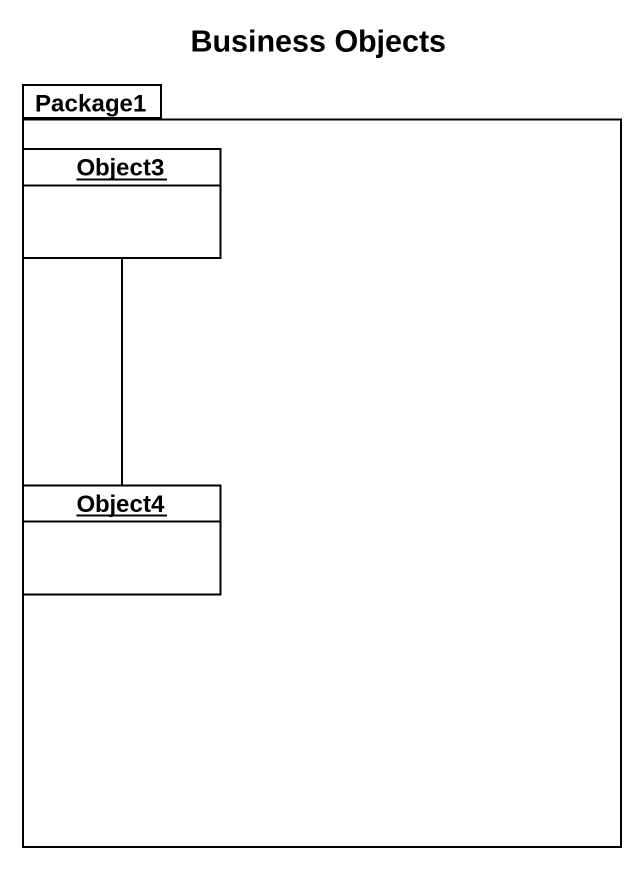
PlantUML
@startuml
title Business Objects
hide circle
hide empty members
package Package1 {
  object Object3
  object Object4
}
Object3 -- Object4
@enduml
